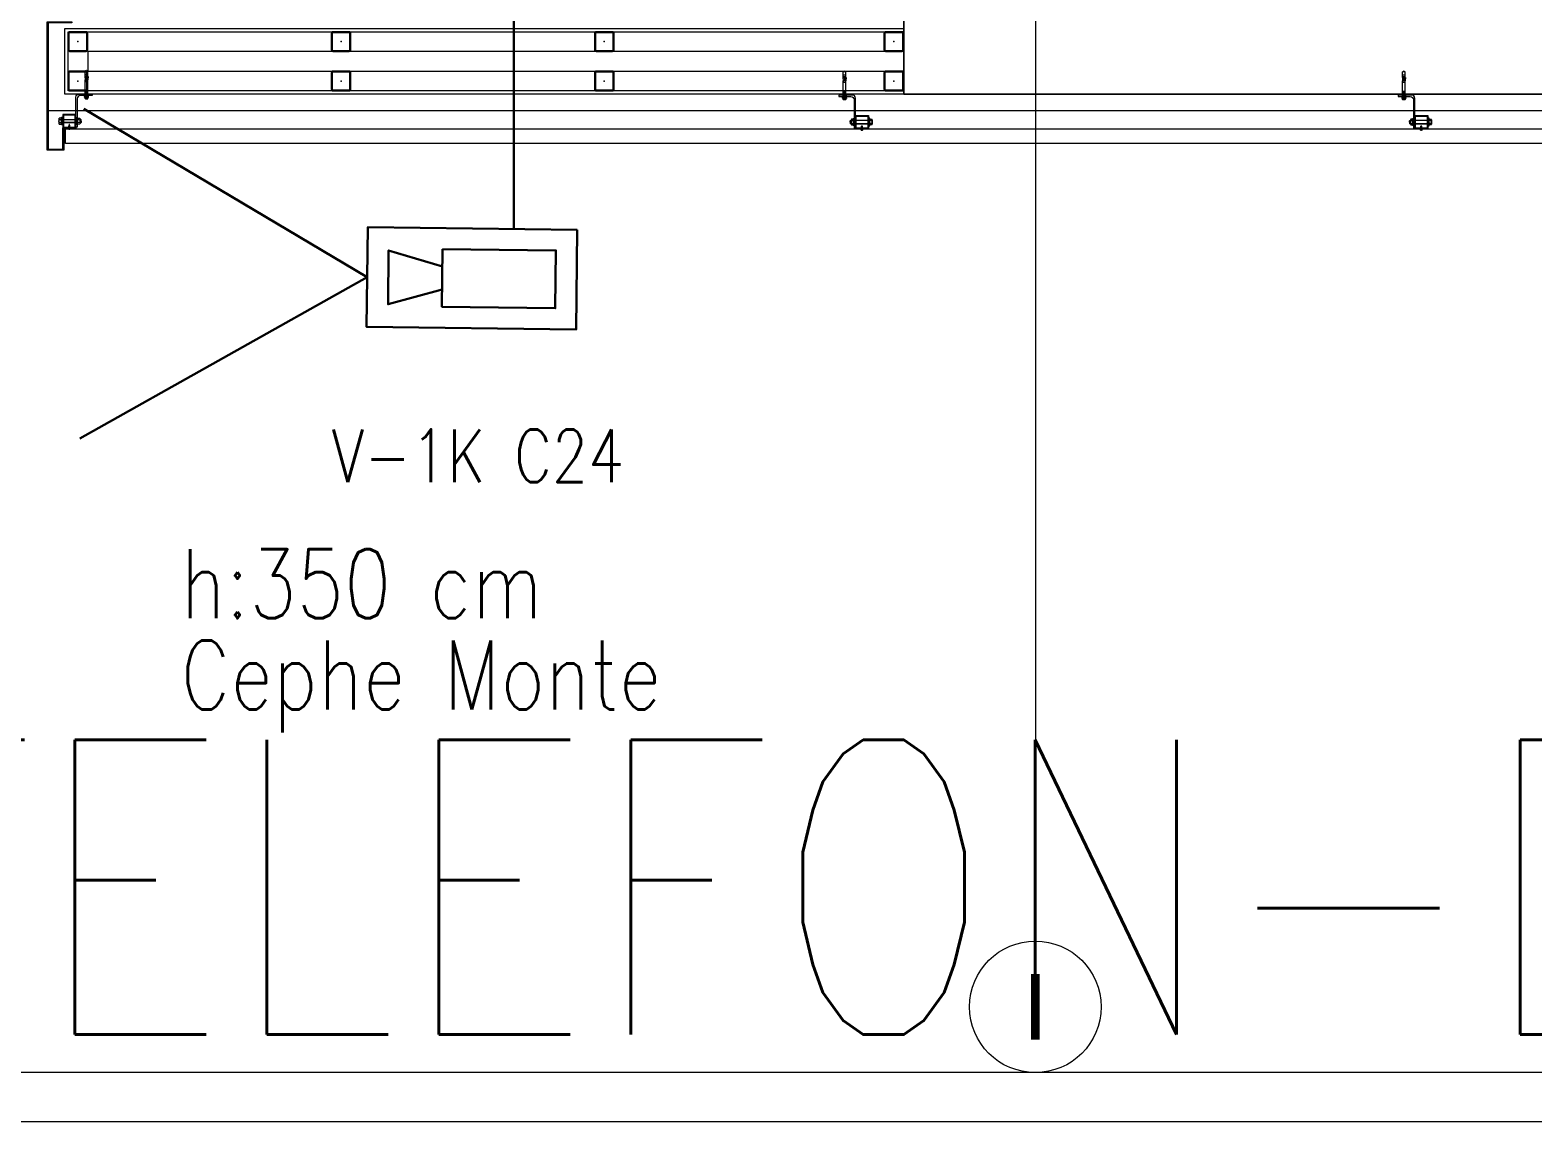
# Model space of a CAD drawing. Extents: x -1073 to 35213, y -1180 to 6950.
# Drawn here: x 2535.3 to 2992.1, y 0 to 332 of the extents above; entities that cross this region are included whole.
import ezdxf
from ezdxf.enums import TextEntityAlignment as Align

# ---------------------------------------------------------------- set-up
doc = ezdxf.new("R2010")
doc.units = 0
doc.header["$LTSCALE"] = 25
doc.layers.get('0').update_dxf_attribs({"color": 9, "lineweight": 9})
for name, color, linetype, lineweight in [('01', 9, 'Continuous', 9), ('06D', 9, 'Continuous', 9), ('10', 9, 'Continuous', 9), ('10A', 9, 'Continuous', 9), ('11', 9, 'Continuous', 9), ('24', 9, 'Continuous', 9), ('40A', 9, 'Continuous', 9), ('DATA TAVAN', 160, 'Continuous', 30), ('E-DAHİLİ KAMERA', 7, 'Continuous', 30), ('E-HARİCİ KAMERA', 7, 'Continuous', 30), ('E-YAZI', 7, 'Continuous', 30)]:
    doc.layers.add(name, color=color, linetype=linetype, lineweight=lineweight)
doc.styles.add('Arial', font='arial.ttf', dxfattribs={"height": 2.5})
doc.styles.add('E-YAZI', font='txttw.shx')

# ---------------------------------------------------------------- blocks, each defined once
blk = doc.blocks.new('0_aks')
at = {"linetype": 'Continuous'}
blk.add_circle((0, 0), 2, dxfattribs=at)
at = {"style": 'Arial'}
blk.add_attdef('AKS', text='', height=2, dxfattribs=at).set_placement((0, 0), align=Align.MIDDLE_CENTER)
blk = doc.blocks.new('p-aks_vw')
at = {"layer": '24', "ltscale": 2}
blk.add_lwpolyline([(2440, 40), (2440, -257.5)], dxfattribs=at)
at = {"layer": '24', "xscale": 10, "yscale": 10, "zscale": 10}
blk.add_blockref('0_aks', (2440, -277.5), dxfattribs=at).add_auto_attribs({'AKS': 'I'})
blk = doc.blocks.new('cxvxv')
for p, q in [((-21988.4, 8560.98, 0), (-21988.4, 8560.32, 0)), ((-21988.4, 8560.32, 0), (-21986.64, 8560.32, 0)), ((-21986.86, 8561.07, 0), (-21988.18, 8561.07, 0)), ((-21988.02, 8561.25, 0), (-21987.03, 8561.3, 0)), ((-21988.02, 8561.25, 0), (-21988, 8561.26, 0)), ((-21988, 8561.23, 0), (-21988.02, 8561.25, 0)), ((-21988.02, 8561.13, 0), (-21987.03, 8561.19, 0)), ((-21988.02, 8561.13, 0), (-21988, 8561.14, 0)), ((-21988, 8561.11, 0), (-21988.02, 8561.13, 0)), ((-21988.02, 8560.32, 0), (-21987.02, 8560.32, 0)), ((-21988.02, 8560.28, 0), (-21988.02, 8560.32, 0)), ((-21988.02, 8560.11, 0), (-21988.02, 8555.61, 0)), ((-21988, 8561.3, 0), (-21987.94, 8561.35, 0)), ((-21988, 8561.26, 0), (-21988, 8561.3, 0)), ((-21988, 8561.14, 0), (-21988, 8561.23, 0)), ((-21988, 8561.07, 0), (-21988, 8561.11, 0)), ((-21987.96, 8560.98, 0), (-21987.96, 8560.32, 0)), ((-21987.54, 8561.35, 0), (-21987.94, 8561.35, 0)), ((-21987.7, 8561.05, 0), (-21987.7, 8561.08, 0)), ((-21987.7, 8561.07, 0), (-21987.7, 8561.07, 0)), ((-21987.54, 8561.35, 0), (-21987.1, 8561.35, 0)), ((-21987.03, 8561.3, 0), (-21987.1, 8561.35, 0)), ((-21987.08, 8560.64, 0), (-21987.08, 8560.98, 0)), ((-21987.08, 8560.64, 0), (-21987.08, 8560.32, 0)), ((-21987.06, 8560.32, 0), (-21987.06, 8560.28, 0)), ((-21987.06, 8555.61, 0), (-21987.06, 8560.11, 0)), ((-21987.05, 8561.32, 0), (-21987.03, 8561.3, 0)), ((-21987.03, 8561.3, 0), (-21987.05, 8561.28, 0)), ((-21987.03, 8561.3, 0), (-21987.05, 8561.29, 0)), ((-21987.05, 8561.28, 0), (-21987.05, 8561.2, 0)), ((-21987.05, 8561.2, 0), (-21987.03, 8561.19, 0)), ((-21987.03, 8561.19, 0), (-21987.05, 8561.17, 0)), ((-21987.05, 8561.17, 0), (-21987.05, 8561.08, 0)), ((-21987.05, 8561.08, 0), (-21987.03, 8561.07, 0)), ((-21987.02, 8560.32, 0), (-21987.02, 8560.28, 0)), ((-21987.02, 8555.61, 0), (-21987.02, 8560.11, 0)), ((-21986.64, 8560.32, 0), (-21986.64, 8560.98, 0)), ((-21988.4, 8555.4, 0), (-21986.64, 8555.4, 0)), ((-21988.4, 8554.74, 0), (-21988.4, 8555.4, 0)), ((-21988.02, 8555.44, 0), (-21988.02, 8555.4, 0)), ((-21988.02, 8555.4, 0), (-21987.02, 8555.4, 0)), ((-21987.96, 8554.74, 0), (-21987.96, 8555.4, 0)), ((-21987.08, 8555.08, 0), (-21987.08, 8555.4, 0)), ((-21987.06, 8555.4, 0), (-21987.06, 8555.44, 0)), ((-21987.02, 8555.4, 0), (-21987.02, 8555.44, 0)), ((-21986.64, 8555.4, 0), (-21986.64, 8554.74, 0)), ((-21986.86, 8554.65, 0), (-21988.17, 8554.65, 0)), ((-21987.08, 8555.08, 0), (-21987.08, 8554.74, 0))]:
    blk.add_line(p, q)
at = {"elevation": 0}
for points in [[(-21986.3, 8560.11), (-21988.7, 8560.11), (-21988.7, 8560.28), (-21986.3, 8560.28)], [(-21986.3, 8555.61), (-21988.7, 8555.61), (-21988.7, 8555.44), (-21986.3, 8555.44)]]:
    blk.add_lwpolyline(points, close=True, dxfattribs=at)
for points in [[(-21987.98, 8560.28), (-21987.98, 8560.32)], [(-21987.98, 8560.11), (-21987.98, 8555.61)], [(-21987.98, 8555.44), (-21987.98, 8555.4)]]:
    blk.add_lwpolyline(points, dxfattribs=at)
for centre, radius, start, end in [((-21988.18, 8560.75, 0), 0.315, 45.8497, 134.1503), ((-21987.52, 8559.95, 0), 1.12, 66.8701, 113.1299), ((-21987.52, 8559.95, 0), 1.12, 66.8701, 113.1299), ((-21986.86, 8560.76, 0), 0.313, 45.449, 134.551), ((-21988.18, 8554.97, 0), 0.315, 225.8497, 314.1503), ((-21987.52, 8555.77, 0), 1.12, 246.8701, 293.1299), ((-21987.52, 8555.77, 0), 1.12, 246.8701, 293.1299), ((-21986.86, 8554.96, 0), 0.313, 225.449, 314.551)]:
    blk.add_arc(centre, radius, start, end)
blk = doc.blocks.new('VIDA')
for p, q in [((-18072, 6523.9), (-18071.9, 6524)), ((-18071.9, 6523.8), (-18072, 6523.9)), ((-18071.9, 6524), (-18070.1, 6524.7)), ((-18069.6, 6522.9), (-18071.9, 6523.8)), ((-18069.7, 6524.9), (-18070.6, 6523.2)), ((-18070.6, 6523.2), (-18070.1, 6524.7)), ((-18070.1, 6524.7), (-18069.9, 6525.1)), ((-18069.9, 6525.1), (-18070.1, 6524.1)), ((-18070.1, 6524.1), (-18070, 6524.3)), ((-18070, 6524.3), (-18069.8, 6525.1)), ((-18069.9, 6525.1), (-18069.8, 6525.1)), ((-18069.8, 6525.1), (-18069.7, 6524.9)), ((-18069.7, 6524.9), (-18069.3, 6525)), ((-18069.6, 6522.8), (-18069.1, 6525)), ((-18069.6, 6522.8), (-18069.6, 6522.9)), ((-18069.4, 6522.4), (-18069.6, 6522.8)), ((-18068.9, 6525.3), (-18069.4, 6522.4)), ((-18069.3, 6522.4), (-18069.4, 6522.4)), ((-18069.3, 6522.4), (-18068.9, 6525.3)), ((-18069.3, 6525), (-18069.1, 6525)), ((-18069.1, 6522.8), (-18069.3, 6522.4)), ((-18069.1, 6525), (-18068.9, 6525.3)), ((-18068.7, 6522.8), (-18069.1, 6522.8)), ((-18068.9, 6525.3), (-18068.9, 6525.3)), ((-18068.9, 6525.3), (-18068.7, 6525)), ((-18068.7, 6522.8), (-18068.2, 6525)), ((-18068.7, 6525), (-18068.2, 6525)), ((-18068.5, 6522.4), (-18068.7, 6522.8)), ((-18068, 6525.3), (-18068.5, 6522.4)), ((-18068.4, 6522.4), (-18068.5, 6522.4)), ((-18068.4, 6522.4), (-18067.9, 6525.3)), ((-18068.2, 6522.8), (-18068.4, 6522.4)), ((-18068.2, 6522.8), (-18068.4, 6522.4)), ((-18068.2, 6525), (-18068, 6525.3)), ((-18067.7, 6525), (-18068.2, 6522.8)), ((-18067.7, 6522.8), (-18068.2, 6522.8)), ((-18067.9, 6525.3), (-18068, 6525.3)), ((-18067.9, 6525.3), (-18067.7, 6525)), ((-18067.7, 6522.8), (-18067.2, 6525)), ((-18067.7, 6525), (-18067.2, 6525)), ((-18067.5, 6522.4), (-18067.7, 6522.8)), ((-18067, 6525.3), (-18067.5, 6522.4)), ((-18067.4, 6522.4), (-18067.5, 6522.4)), ((-18067.4, 6522.4), (-18066.9, 6525.3)), ((-18067.2, 6522.8), (-18067.4, 6522.4)), ((-18067.2, 6522.8), (-18067.4, 6522.4)), ((-18067.2, 6525), (-18067, 6525.3)), ((-18066.7, 6525), (-18067.2, 6522.8)), ((-18066.7, 6522.8), (-18067.2, 6522.8)), ((-18066.9, 6525.3), (-18067, 6525.3)), ((-18066.9, 6525.3), (-18066.7, 6525)), ((-18066.3, 6525), (-18066.7, 6525)), ((-18066.7, 6522.8), (-18066.3, 6525)), ((-18066.5, 6522.4), (-18066.7, 6522.8)), ((-18066.1, 6525.3), (-18066.5, 6522.4)), ((-18066.5, 6522.4), (-18066, 6525.3)), ((-18066.3, 6522.8), (-18066.5, 6522.4)), ((-18066.3, 6522.8), (-18066.5, 6522.4)), ((-18066.5, 6522.4), (-18066.5, 6522.4)), ((-18066.3, 6525), (-18066.1, 6525.3)), ((-18065.8, 6525), (-18066.3, 6522.8)), ((-18066.3, 6522.8), (-18065.8, 6522.8)), ((-18066, 6525.3), (-18066.1, 6525.3)), ((-18066, 6525.3), (-18065.8, 6525)), ((-18065.8, 6522.8), (-18065.3, 6525)), ((-18065.8, 6525), (-18065.3, 6525)), ((-18065.6, 6522.4), (-18065.8, 6522.8)), ((-18065.1, 6525.3), (-18065.6, 6522.4)), ((-18065.5, 6522.4), (-18065.6, 6522.4)), ((-18065.5, 6522.4), (-18065, 6525.3)), ((-18065.3, 6522.8), (-18065.5, 6522.4)), ((-18065.3, 6522.8), (-18065.5, 6522.4)), ((-18065.3, 6525), (-18065.1, 6525.3)), ((-18064.8, 6525), (-18065.3, 6522.8)), ((-18064.8, 6522.8), (-18065.3, 6522.8)), ((-18065.1, 6525.3), (-18065, 6525.3)), ((-18065, 6525.3), (-18064.8, 6525)), ((-18064.8, 6525), (-18064.3, 6525)), ((-18064.8, 6522.8), (-18064.3, 6525)), ((-18064.6, 6522.4), (-18064.8, 6522.8)), ((-18064.1, 6525.3), (-18064.6, 6522.4)), ((-18064.5, 6522.4), (-18064.6, 6522.4)), ((-18064.5, 6522.4), (-18064, 6525.3)), ((-18064.3, 6522.8), (-18064.5, 6522.4)), ((-18064.3, 6522.8), (-18064.5, 6522.4)), ((-18064.3, 6525), (-18064.1, 6525.3)), ((-18063.8, 6525), (-18064.3, 6522.8)), ((-18063.8, 6522.8), (-18064.3, 6522.8)), ((-18064, 6525.3), (-18064.1, 6525.3)), ((-18064, 6525.3), (-18063.8, 6525)), ((-18063.8, 6522.8), (-18062, 6525)), ((-18062, 6525), (-18063.8, 6525)), ((-18063.6, 6522.4), (-18063.8, 6522.8)), ((-18063.6, 6522.4), (-18061.7, 6525.3)), ((-18061.8, 6525.3), (-18063.6, 6522.4)), ((-18062, 6522.8), (-18063.6, 6522.4)), ((-18062, 6522.8), (-18063.6, 6522.4)), ((-18063.6, 6522.4), (-18063.6, 6522.4)), ((-18061.5, 6525), (-18063.4, 6522.8)), ((-18063.4, 6522.8), (-18061.5, 6522.8)), ((-18061.7, 6525.3), (-18063.2, 6525.3)), ((-18062.7, 6522.4), (-18061.5, 6522.8)), ((-18062.6, 6522.4), (-18062.1, 6525.3)), ((-18062.4, 6522.8), (-18062.6, 6522.4)), ((-18062.4, 6522.8), (-18062.6, 6522.4)), ((-18062.6, 6522.4), (-18061.3, 6522.4)), ((-18062.4, 6525), (-18062.2, 6525.3)), ((-18061.5, 6525), (-18062.4, 6525)), ((-18061.5, 6522.8), (-18062.4, 6525)), ((-18061.9, 6525), (-18062.4, 6522.8)), ((-18061.9, 6522.8), (-18062.4, 6522.8)), ((-18062.2, 6525.3), (-18062.1, 6525.3)), ((-18062.2, 6525.3), (-18061.3, 6522.4)), ((-18062.1, 6525.3), (-18061.9, 6525)), ((-18062, 6525), (-18061.8, 6525.3)), ((-18061.9, 6525), (-18061.4, 6525)), ((-18061.9, 6522.8), (-18061.4, 6525)), ((-18061.7, 6522.4), (-18061.9, 6522.8)), ((-18061.2, 6525.3), (-18061.7, 6522.4)), ((-18061.7, 6525.3), (-18061.5, 6525)), ((-18061.6, 6522.4), (-18061.7, 6522.4)), ((-18061.6, 6522.4), (-18061.2, 6525.3)), ((-18061.4, 6522.8), (-18061.6, 6522.4)), ((-18061.4, 6522.8), (-18061.6, 6522.4)), ((-18061.4, 6525), (-18061.2, 6525.3)), ((-18061, 6525), (-18061.4, 6522.8)), ((-18060.9, 6522.8), (-18061.4, 6522.8)), ((-18061.2, 6525.3), (-18061, 6525)), ((-18061.2, 6525.3), (-18061.2, 6525.3)), ((-18061, 6525), (-18060.5, 6525)), ((-18060.9, 6522.8), (-18060.5, 6525)), ((-18060.7, 6522.4), (-18060.9, 6522.8)), ((-18060.7, 6522.4), (-18060.2, 6525.3)), ((-18060.3, 6525.3), (-18060.7, 6522.4)), ((-18060.5, 6522.8), (-18060.7, 6522.4)), ((-18060.5, 6522.8), (-18060.7, 6522.4)), ((-18060.7, 6522.4), (-18060.7, 6522.4)), ((-18060.5, 6525), (-18060.3, 6525.3)), ((-18060, 6525), (-18060.5, 6522.8)), ((-18060.5, 6522.8), (-18060, 6522.8)), ((-18060.3, 6525.3), (-18060.2, 6525.3)), ((-18060.2, 6525.3), (-18060, 6525)), ((-18060, 6525), (-18059.5, 6525)), ((-18060, 6522.8), (-18059.5, 6525)), ((-18059.8, 6522.4), (-18060, 6522.8)), ((-18059.3, 6525.3), (-18059.8, 6522.4)), ((-18059.7, 6522.4), (-18059.8, 6522.4)), ((-18059.7, 6522.4), (-18059.2, 6525.3)), ((-18059.5, 6522.8), (-18059.7, 6522.4)), ((-18059.5, 6522.8), (-18059.7, 6522.4)), ((-18059.5, 6525), (-18059.3, 6525.3)), ((-18059.2, 6524), (-18059.5, 6522.8)), ((-18059.5, 6522.8), (-18059.2, 6522.8)), ((-18059.3, 6525.3), (-18059.2, 6525.3)), ((-18058.1, 6526.6), (-18059.2, 6526.6)), ((-18059.2, 6521.2), (-18059.2, 6526.6)), ((-18058.1, 6521.2), (-18059.2, 6521.2))]:
    blk.add_line(p, q)
for points in [[(-18068.7, 6525), (-18069.1, 6522.8)], [(-18057.2, 6524.3), (-18057.5, 6524), (-18057.5, 6523.8), (-18057.2, 6523.5)]]:
    blk.add_lwpolyline(points)
for centre, start, end in [((-18062.4, 6523.6), 7.5095, 35.2427), ((-18062.4, 6524.2), 324.7573, 352.4905)]:
    blk.add_arc(centre, 5.21, start, end)
blk = doc.blocks.new('çelik dübel')
at = {"ltscale": 7}
for p, q in [((-87.2, -2), (-85, 2)), ((-85, -6), (-85, 2)), ((-68, 2), (-85, 2)), ((-75, -6), (-75, 2)), ((-70, -6), (-70, 2)), ((-68, 3), (-58, 2)), ((-68, -7), (-68, 3)), ((-58, -6), (-58, 2)), ((-8.5, 2), (-58, 2)), ((-53, 1.5), (-58, 1.5)), ((-53, -6), (-53, 2)), ((-25, -6), (-25, 2)), ((-25, -6), (-23.9, 2)), ((-23, -6), (-21.9, 2)), ((-21, -6), (-19.9, 2)), ((-19, -6), (-17.9, 2)), ((-17, -6), (-15.9, 2)), ((-85, -6), (-87.2, -2)), ((-68, -6), (-85, -6)), ((-68, -7), (-58, -6)), ((-53, -5.5), (-58, -5.5)), ((-8.5, -6), (-58, -6))]:
    blk.add_line(p, q, dxfattribs=at)
for p, q in [((-15, -6), (-13.9, 2)), ((-13, -6), (-11.9, 2)), ((-11, -6), (-10, 1.1)), ((-10, -9), (-10, 5)), ((-9, 5), (-10, 5)), ((-10, 3), (-10, 5)), ((-9, -9), (-9, 5)), ((-8.5, 2), (-8.5, 3)), ((-8.5, -4), (-8.5, 0)), ((-5, 4), (-7.5, 4)), ((-5, 1), (-7.5, 1)), ((-4, 2), (-4, 3)), ((-1, 2), (-4, 2)), ((-4, -4), (-4, 0)), ((-3, -6), (-1.9, 2)), ((-1, -6), (0, 1.1)), ((0, -5), (0, 1)), ((-10, -7), (-10, -9.1)), ((-9, -9), (-10, -9)), ((-8.5, -6), (-8.5, -7)), ((-5, -5), (-7.5, -5)), ((-5, -8), (-7.5, -8)), ((-4, -6), (-4, -7)), ((-1, -6), (-4, -6))]:
    blk.add_line(p, q)
for points in [[(-68, 0.6), (-67.4, 0.4), (-67, 0.1), (-66.6, -0.3), (-66.2, -0.8), (-65.9, -1.3), (-65.7, -1.9), (-65.4, -2.3), (-65.2, -2.8), (-65, -3.1), (-64.8, -3.3), (-64.6, -3.5), (-64.4, -3.6), (-64.2, -3.5), (-63.9, -3.5), (-63.7, -3.3), (-63.5, -3.1), (-63.2, -2.9), (-62.9, -2.6), (-62.7, -2.3), (-62.4, -2), (-62.1, -1.7), (-61.9, -1.4), (-61.6, -1.1), (-61.4, -0.9), (-61.2, -0.7), (-61, -0.6), (-60.8, -0.5), (-60.6, -0.5), (-60.4, -0.5), (-60.3, -0.7), (-60.1, -0.9), (-59.9, -1.1), (-59.8, -1.5), (-59.6, -1.9), (-59.4, -2.3), (-59.2, -2.7), (-58.9, -3), (-58.7, -3.3), (-58.4, -3.5), (-58, -3.5)], [(-68, -0.5), (-68, -0.5), (-67.9, -0.5), (-67.9, -0.5), (-67.8, -0.5), (-67.8, -0.6), (-67.7, -0.6), (-67.7, -0.6), (-67.6, -0.7), (-67.6, -0.7), (-67.6, -0.8), (-67.5, -0.8), (-67.5, -0.8), (-67.5, -0.9), (-67.4, -0.9), (-67.4, -0.9), (-67.3, -1), (-67.3, -1), (-67.3, -1.1), (-67.2, -1.1), (-67.2, -1.2), (-67.2, -1.2), (-67.1, -1.3), (-67.1, -1.3), (-67.1, -1.4), (-67, -1.4), (-67, -1.5), (-67, -1.5), (-66.9, -1.6), (-66.9, -1.6), (-66.9, -1.7), (-66.9, -1.7), (-66.8, -1.8), (-66.8, -1.9), (-66.8, -1.9), (-66.7, -2), (-66.7, -2), (-66.7, -2.1), (-66.6, -2.2), (-66.6, -2.2), (-66.6, -2.3), (-66.6, -2.3), (-66.5, -2.4), (-66.5, -2.5), (-66.5, -2.5), (-66.4, -2.6), (-66.4, -2.7), (-66.4, -2.7), (-66.3, -2.8), (-66.3, -2.8), (-66.3, -2.9), (-66.3, -3), (-66.2, -3), (-66.2, -3.1), (-66.2, -3.1), (-66.1, -3.2), (-66.1, -3.2), (-66.1, -3.3), (-66, -3.4), (-66, -3.4), (-66, -3.5), (-65.9, -3.5), (-65.9, -3.6), (-65.9, -3.6), (-65.8, -3.7), (-65.8, -3.7), (-65.7, -3.8), (-65.7, -3.8), (-65.7, -3.9), (-65.6, -3.9), (-65.6, -4), (-65.5, -4), (-65.5, -4.1), (-65.4, -4.1), (-65.4, -4.1), (-65.3, -4.2), (-65.3, -4.2), (-65.2, -4.3), (-65.2, -4.3), (-65.1, -4.3), (-65, -4.4), (-65, -4.4), (-64.9, -4.4), (-64.9, -4.4), (-64.8, -4.5), (-64.7, -4.5), (-64.7, -4.5), (-64.6, -4.5), (-64.5, -4.5), (-64.5, -4.5), (-64.4, -4.5), (-64.3, -4.5), (-64.3, -4.5), (-64.2, -4.5), (-64.1, -4.5), (-64.1, -4.5), (-64, -4.5), (-64, -4.5), (-63.9, -4.5), (-63.8, -4.5), (-63.8, -4.5), (-63.7, -4.4), (-63.7, -4.4), (-63.6, -4.4), (-63.6, -4.4), (-63.5, -4.4), (-63.4, -4.3), (-63.4, -4.3), (-63.3, -4.3), (-63.3, -4.3), (-63.3, -4.2), (-63.2, -4.2), (-63.2, -4.2), (-63.1, -4.1), (-63.1, -4.1), (-63, -4.1), (-63, -4), (-62.9, -4), (-62.9, -4), (-62.9, -3.9), (-62.8, -3.9), (-62.8, -3.9), (-62.7, -3.8), (-62.7, -3.8), (-62.7, -3.8), (-62.6, -3.7), (-62.6, -3.7), (-62.5, -3.6), (-62.5, -3.6), (-62.5, -3.6), (-62.4, -3.5), (-62.4, -3.5), (-62.4, -3.5), (-62.3, -3.4), (-62.3, -3.4), (-62.2, -3.3), (-62.2, -3.3), (-62.2, -3.3), (-62.1, -3.2), (-62.1, -3.2), (-62.1, -3.1), (-62, -3.1), (-62, -3.1), (-62, -3), (-61.9, -3), (-61.9, -2.9), (-61.9, -2.9), (-61.8, -2.9), (-61.8, -2.8), (-61.7, -2.8), (-61.7, -2.7), (-61.7, -2.7), (-61.6, -2.6), (-61.6, -2.6), (-61.6, -2.6), (-61.5, -2.5), (-61.5, -2.5), (-61.5, -2.5), (-61.4, -2.4), (-61.4, -2.4), (-61.4, -2.3), (-61.3, -2.3), (-61.3, -2.3), (-61.3, -2.2), (-61.3, -2.2), (-61.2, -2.2), (-61.2, -2.1), (-61.2, -2.1), (-61.1, -2), (-61.1, -2), (-61.1, -2), (-61, -1.9), (-61, -1.9), (-61, -1.9), (-61, -1.9), (-60.9, -1.8), (-60.9, -1.8), (-60.9, -1.8), (-60.9, -1.8), (-60.9, -1.8), (-60.9, -1.7), (-60.8, -1.7), (-60.8, -1.7), (-60.8, -1.7), (-60.8, -1.7), (-60.8, -1.7), (-60.8, -1.8), (-60.7, -1.8), (-60.7, -1.8), (-60.7, -1.8), (-60.7, -1.9), (-60.7, -1.9), (-60.7, -1.9), (-60.6, -2), (-60.6, -2), (-60.6, -2.1), (-60.6, -2.1), (-60.6, -2.1), (-60.5, -2.2), (-60.5, -2.2), (-60.5, -2.3), (-60.5, -2.3), (-60.4, -2.4), (-60.4, -2.5), (-60.4, -2.5), (-60.4, -2.6), (-60.3, -2.6), (-60.3, -2.7), (-60.3, -2.7), (-60.3, -2.8), (-60.2, -2.8), (-60.2, -2.9), (-60.2, -3), (-60.1, -3), (-60.1, -3.1), (-60.1, -3.1), (-60, -3.2), (-60, -3.2), (-59.9, -3.3), (-59.9, -3.4), (-59.9, -3.4), (-59.8, -3.5), (-59.8, -3.5), (-59.7, -3.6), (-59.7, -3.6), (-59.6, -3.7), (-59.6, -3.8), (-59.5, -3.8), (-59.5, -3.9), (-59.4, -3.9), (-59.3, -4), (-59.3, -4), (-59.2, -4.1), (-59.1, -4.2), (-59, -4.2), (-58.9, -4.3), (-58.8, -4.3), (-58.6, -4.4), (-58.4, -4.4), (-58.2, -4.5), (-58, -4.5)]]:
    blk.add_lwpolyline(points)
for centre, start, end in [((-7.5, 3), 90, 180), ((-7.5, 2), 180, 270), ((-7.5, 0), 90, 180), ((-5, 3), 0, 90), ((-5, 2), 270, 0), ((-5, 0), 0, 90), ((-1, 1), 0, 90), ((-7.5, -4), 180, 270), ((-7.5, -6), 90, 180), ((-7.5, -7), 180, 270), ((-5, -4), 270, 0), ((-5, -6), 0, 90), ((-5, -7), 270, 0), ((-1, -5), 270, 0)]:
    blk.add_arc(centre, 1, start, end)
blk = doc.blocks.new('kjdol')
at = {"ltscale": 10, "elevation": -278.89}
blk.add_lwpolyline([(77394.12, 60089.89), (77403.28, 60089.89, 0.460237), (77404.18, 60090.79), (77404.18, 60094.89), (77403.78, 60094.89), (77403.78, 60091.29, -0.414214), (77402.78, 60090.29), (77394.12, 60090.29)], format="xyb", close=True, dxfattribs=at)
at = {"elevation": -249.79}
for points in [[(77397.97, 60089.9), (77397.97, 60085.9), (77393.97, 60085.9), (77393.97, 60089.9)], [(77397.77, 60089.7), (77397.77, 60086.1), (77394.17, 60086.1), (77394.17, 60089.7)]]:
    blk.add_lwpolyline(points, close=True, dxfattribs=at)
at = {"extrusion": (0, 0, -1), "xscale": 0.1000000000058208, "yscale": 0.1000000000058208, "zscale": -0.0999999999999091}
blk.add_blockref('çelik dübel', (-77402.74, 60093.36, 459.25), dxfattribs=at)
blk.add_blockref('cxvxv', (99383.5, 51530.11, -249.79))
at = {"xscale": 0.1000000000058208, "yscale": 0.1000000000058208, "zscale": 0.1000000000058208, "rotation": 180}
blk.add_blockref('VIDA', (75587.75, 60740.29, -249.79), dxfattribs=at)
blk = doc.blocks.new('prf-60x60')
for points in [[(-2.5, -6), (2.5, -6, 0.414214), (3, -5.5), (3, -0.5, 0.414214), (2.5, 0), (-2.5, 0, 0.414214), (-3, -0.5), (-3, -5.5, 0.414214)], [(-2.5, -5.7), (2.5, -5.7, 0.414214), (2.7, -5.5), (2.7, -0.5, 0.414214), (2.5, -0.3), (-2.5, -0.3, 0.414214), (-2.7, -0.5), (-2.7, -5.5, 0.414214)]]:
    blk.add_lwpolyline(points, format="xyb", close=True)
at = {"color": 252}
blk.add_point((0, -3), dxfattribs=at)
blk = doc.blocks.new('100_HARİCİ KAMERA')
at = {"layer": 'E-DAHİLİ KAMERA', "color": 4}
for q in [(18.805, 6.264), (18.805, -6.264)]:
    blk.add_line((7.955, 0), q, dxfattribs=at)
at = {"layer": 'E-HARİCİ KAMERA', "color": 4}
for points in [[(0, -1.897), (7.955, -1.897), (7.955, 1.897), (0, 1.897)], [(5.106, -1.097), (5.106, 1.097), (0.8, 1.097), (0.8, -1.097)]]:
    blk.add_lwpolyline(points, close=True, dxfattribs=at)
blk.add_lwpolyline([(5.106, 0.439), (7.155, 1.024), (7.155, -1.024), (5.106, -0.439)], dxfattribs=at)

msp = doc.modelspace()

# ---------------------------------------------------------------- linework, layer by layer
at = {"layer": '01'}
for points in [[(3400.84, 312.5), (2800.84, 312.5), (2800.84, 662.5), (3400.84, 662.5), (3400.84, 622.5), (2850.84, 622.5), (2850.84, 352.5), (3400.84, 352.5)], [(3400.84, 662.5), (2800.84, 662.5), (2800.84, 312.5), (3400.84, 312.5), (3400.84, 352.5), (2850.84, 352.5), (2850.84, 622.5), (3400.84, 622.5)]]:
    msp.add_lwpolyline(points, close=True, dxfattribs=at)
at = {"layer": '06D'}
for points in [[(2800.84, 325.5), (2552.84, 325.5), (2552.84, 319.5), (2800.84, 319.5)], [(2540.84, 307.5), (3469.54, 307.5)]]:
    msp.add_lwpolyline(points, dxfattribs=at)
at = {"layer": '10A'}
for points in [[(2549.24, 302.3), (2549.24, 302), (2545.54, 302), (2545.54, 295.5), (2540.54, 295.5), (2540.54, 308.65), (2540.54, 308.65), (2540.54, 334.5), (2548.04, 334.5), (2548.04, 334.2), (2540.84, 334.2)], [(2540.84, 334.2), (2540.84, 295.8), (2545.24, 295.8), (2545.24, 302.3), (2549.24, 302.3)], [(3464.84, 297.5), (2546.09, 297.5), (2546.09, 302), (3464.84, 302), (3464.84, 297.5)]]:
    msp.add_lwpolyline(points, dxfattribs=at)
at = {"layer": '11'}
for points in [[(2800.84, 312.5), (2545.84, 312.5), (2545.84, 332.5), (2800.84, 332.5)], [(2800.84, 313.5), (2546.84, 313.5), (2546.84, 331.5), (2800.84, 331.5)]]:
    msp.add_lwpolyline(points, dxfattribs=at)
at = {"layer": '40A'}
for points in [[(6995, 0), (0, 0), (0, 4205), (6995, 4205)], [(80, 4190), (6455.06, 4190), (6455.06, 15), (80, 15)]]:
    msp.add_lwpolyline(points, close=True, dxfattribs=at)
at = {"layer": 'DATA TAVAN'}
msp.add_line((2682.31, 827.05), (2682.31, 271.53), dxfattribs=at)

# ---------------------------------------------------------------- block references
at = {"layer": '10'}
for name, p, rotation in [('prf-60x60', (2552.84, 328.5), 270), ('prf-60x60', (2632.84, 328.5), 270), ('prf-60x60', (2712.84, 328.5), 270), ('prf-60x60', (2800.84, 328.5), 270), ('prf-60x60', (2552.84, 316.5), 270), ('prf-60x60', (2632.84, 316.5), 270), ('prf-60x60', (2712.84, 316.5), 270), ('kjdol', (62876.04, -77091.97, 249.79), 90), ('prf-60x60', (2800.84, 316.5), 270), ('kjdol', (63046.04, -77091.97, 249.79), 90)]:
    msp.add_blockref(name, p, dxfattribs=dict(at, rotation=rotation))
at = {"layer": '10', "xscale": -1, "rotation": 270}
msp.add_blockref('kjdol', (-57540.66, -77091.67, 249.79), dxfattribs=at)
at = {"layer": '24'}
msp.add_blockref('p-aks_vw', (400.84, 312.5), dxfattribs=at)
at = {"layer": 'E-HARİCİ KAMERA', "xscale": 7.999999999999996, "yscale": 7.999999999999996, "zscale": 7.999999999999996, "rotation": 179.3000386047227}
msp.add_blockref('100_HARİCİ KAMERA', (2701.43, 256.12), dxfattribs=at)

# ---------------------------------------------------------------- texts
at = {"layer": 'E-YAZI', "color": 6, "style": 'E-YAZI', "width": 0.8}
msp.add_text('V-1K C24', height=16, dxfattribs=at).set_placement((2626.98, 194.55))
at = {"layer": 'E-YAZI', "color": 30, "style": 'E-YAZI', "width": 0.8}
for s, p in [('h:350 cm', (2581.05, 153.15)), ('Cephe Monte', (2581.05, 125.43))]:
    msp.add_text(s, height=21, dxfattribs=at).set_placement(p)
at = {"layer": 'E-YAZI', "color": 4, "style": 'E-YAZI', "width": 0.8}
msp.add_text('ZEMIN KAT TELEFON-DATA-IPCCTV SISTEMI TESISAT PLANI', height=89.6, dxfattribs=at).set_placement((1934.54, 26.57))

doc.saveas('drawing.dxf')
